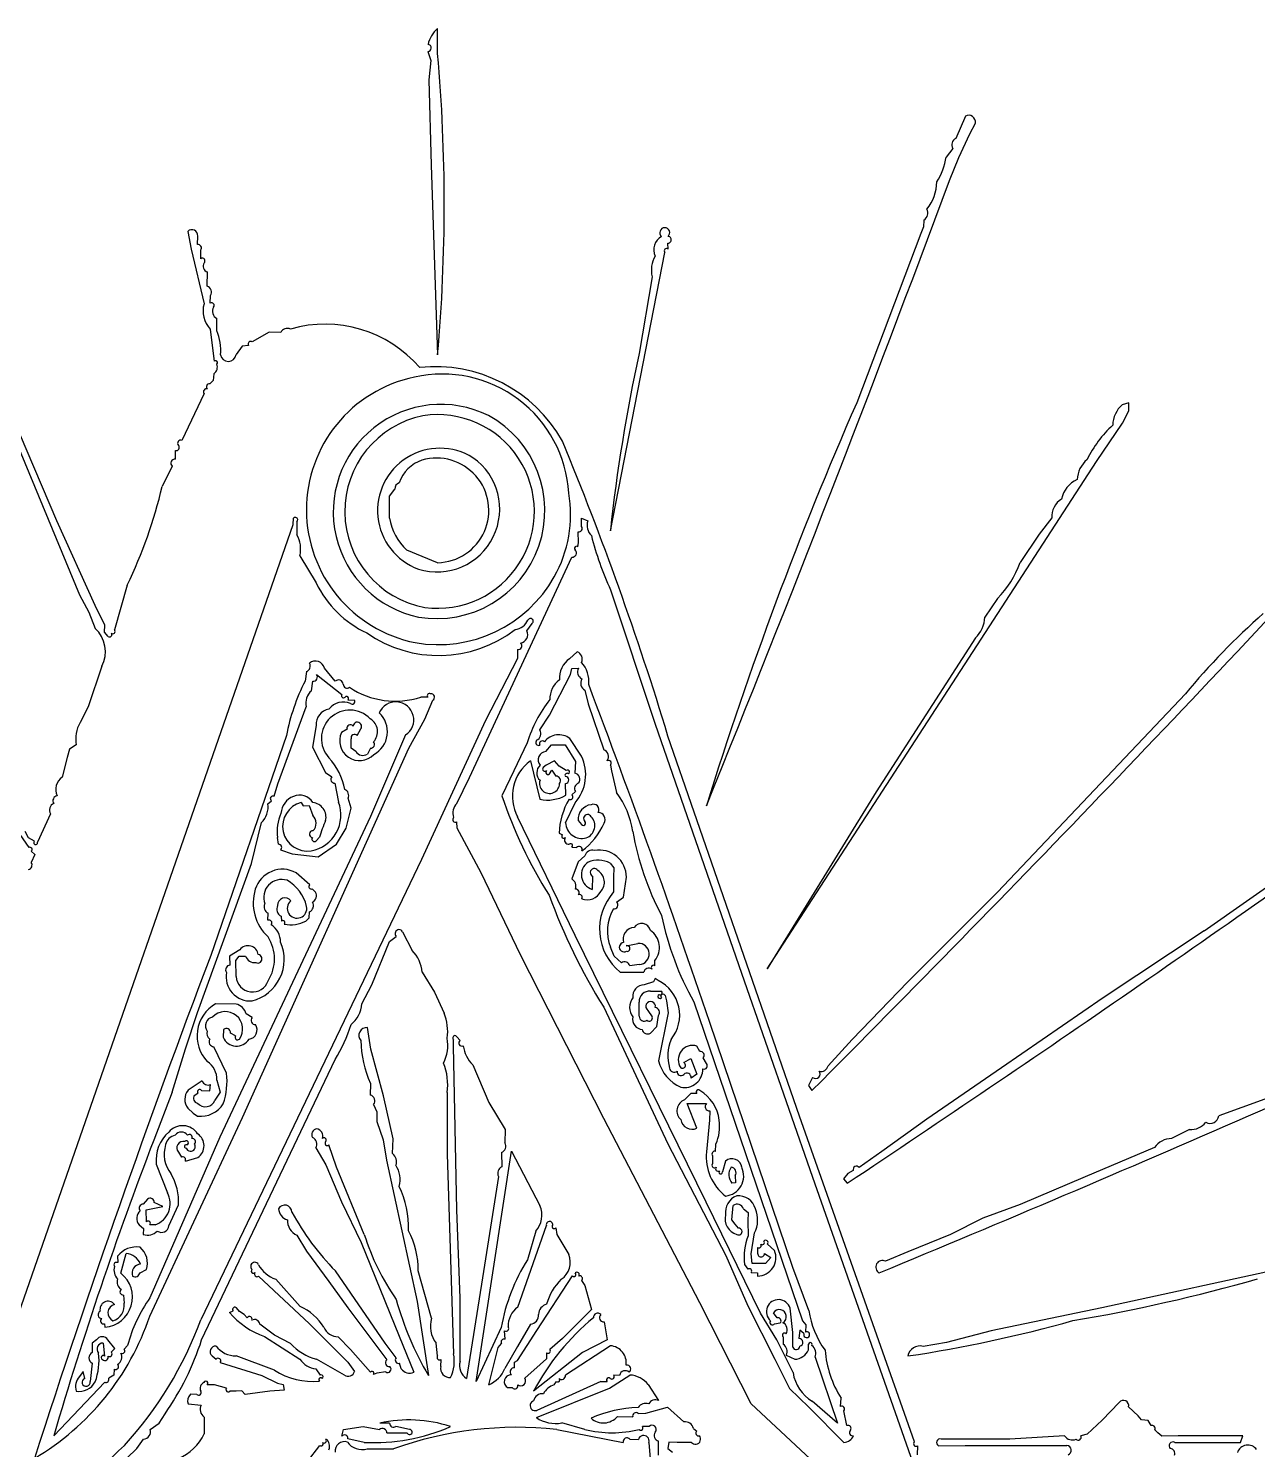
# Model space of a CAD drawing. Extents: x 0 to 7.36, y -0.01 to 6.7.
# Drawn here: x 2.505 to 5.706, y 2.994 to 6.696 of the extents above; entities that cross this region are included whole.
import ezdxf

# ---------------------------------------------------------------- set-up
doc = ezdxf.new("R2010")
doc.units = 0

msp = doc.modelspace()

# ---------------------------------------------------------------- linework, layer by layer
at = {"color": 7, "linetype": 'CONTINUOUS'}
for p, q in [((3.570849, 6.630653), (3.570591, 6.696045)), ((3.545255, 6.635915), (3.553455, 6.612153)), ((3.553455, 6.612153), (3.547798, 6.562129)), ((3.547798, 6.562129), (3.554183, 6.339492)), ((4.945674, 6.467598), (4.920722, 6.409013)), ((4.956777, 6.421125), (4.971358, 6.449641)), ((4.928605, 6.359519), (4.956777, 6.421125)), ((4.912522, 6.383515), (4.895276, 6.361065)), ((3.554183, 6.339492), (3.570849, 5.845833)), ((4.903756, 6.299812), (4.928605, 6.359519)), ((2.578658, 5.413567), (2.231105, 6.228794)), ((4.837496, 6.196549), (4.836033, 6.178767)), ((2.920323, 6.167213), (2.929194, 6.121346)), ((2.945326, 6.132818), (2.945888, 6.155087)), ((4.829195, 6.162169), (4.662317, 5.720675)), ((4.836033, 6.178767), (4.829195, 6.162169)), ((2.929194, 6.121346), (2.962513, 5.978854)), ((2.953972, 6.096092), (2.95418, 6.11897)), ((4.020852, 5.3875), (4.162519, 6.112324)), ((4.171124, 6.121198), (4.170433, 6.136802)), ((2.970332, 6.024534), (2.971315, 6.061646)), ((4.129185, 6.048943), (4.095852, 5.849219)), ((2.978653, 5.98027), (2.97918, 6.000086)), ((2.995384, 5.908296), (2.99612, 5.94034)), ((2.978679, 5.91279), (2.987514, 5.842521)), ((3.131851, 5.90477), (3.087836, 5.879161)), ((3.162082, 5.90386), (3.131851, 5.90477)), ((3.062187, 5.868496), (3.04616, 5.84641)), ((3.078448, 5.870403), (3.062187, 5.868496)), ((2.987514, 5.842521), (2.988924, 5.828766)), ((2.396412, 5.80282), (2.637794, 5.220632)), ((2.986664, 5.778799), (2.977616, 5.770436)), ((2.987749, 5.79601), (2.986664, 5.778799)), ((2.962573, 5.74471), (2.904797, 5.6229)), ((5.371161, 5.720408), (5.353851, 5.715808)), ((5.371362, 5.699626), (5.371161, 5.720408)), ((5.286981, 5.567399), (5.354482, 5.667871)), ((5.354482, 5.667871), (5.371362, 5.699626)), ((2.888119, 5.573453), (2.8884, 5.596206)), ((2.879699, 5.555228), (2.85357, 5.502349)), ((4.429187, 4.245833), (5.286981, 5.567399)), ((3.445274, 5.477763), (3.45953, 5.495607)), ((3.445838, 5.420376), (3.445274, 5.477763)), ((2.678824, 5.192424), (2.578658, 5.413567)), ((3.19433, 5.403768), (3.195406, 5.420066)), ((3.204181, 5.41058), (3.203957, 5.376681)), ((3.945851, 5.398257), (3.94564, 5.420569)), ((3.94564, 5.420569), (3.961929, 5.412816)), ((5.170715, 5.420716), (5.137167, 5.378392)), ((1.49584, 0.520833), (3.19433, 5.403768)), ((3.937518, 5.3571), (3.936933, 5.384537)), ((5.137167, 5.378392), (5.087802, 5.304366)), ((3.570849, 5.304167), (3.490378, 5.336908)), ((3.936317, 5.345435), (3.937518, 5.3571)), ((3.211922, 5.322394), (3.254435, 5.251344)), ((3.65427, 4.744432), (3.920235, 5.318515)), ((2.637794, 5.220632), (2.662512, 5.175303)), ((2.762473, 5.245792), (2.729179, 5.129227)), ((4.021374, 5.233867), (4.137046, 4.883214)), ((2.704179, 5.141502), (2.678824, 5.192424)), ((5.028608, 5.211043), (4.995896, 5.162538)), ((2.662512, 5.175303), (2.678666, 5.132887)), ((2.703562, 5.122924), (2.704179, 5.141502)), ((2.713007, 5.112145), (2.703562, 5.122924)), ((3.80359, 5.126339), (3.816733, 5.145823)), ((3.778683, 5.078185), (3.779193, 5.054176)), ((4.971336, 5.108161), (4.713105, 4.707141)), ((3.779193, 5.054176), (3.695236, 4.893449)), ((3.934469, 5.071826), (3.914484, 5.054012)), ((2.696173, 5.034284), (2.660647, 4.928788)), ((3.228981, 5.020586), (3.225591, 4.995719)), ((3.255257, 5.013104), (3.321249, 4.961203)), ((3.304263, 4.995757), (3.276208, 5.029395)), ((3.862194, 4.907357), (3.916792, 5.012478)), ((3.916792, 5.012478), (3.920393, 5.028345)), ((3.920393, 5.028345), (3.93759, 5.029089)), ((3.242086, 4.970753), (3.245581, 4.995476)), ((3.954226, 4.971758), (3.962518, 4.936525)), ((5.518271, 4.962209), (5.029291, 4.445952)), ((2.660647, 4.928788), (2.639451, 4.887872)), ((3.154244, 4.728003), (3.228053, 4.928772)), ((3.337148, 4.946677), (3.354356, 4.945628)), ((3.545679, 4.95402), (3.527453, 4.954167)), ((3.537826, 4.896271), (3.558223, 4.945859)), ((3.962518, 4.936525), (4.003733, 4.816717)), ((3.495642, 4.820576), (3.537826, 4.896271)), ((3.695236, 4.893449), (3.529001, 4.531343)), ((3.836905, 4.868389), (3.862194, 4.907357)), ((3.176928, 4.853829), (2.979745, 4.280491)), ((3.254181, 4.879972), (3.245276, 4.823964)), ((3.334951, 4.870539), (3.320442, 4.861835)), ((3.361309, 4.85362), (3.370849, 4.871171)), ((3.487446, 4.855399), (3.396124, 4.642977)), ((4.137046, 4.883214), (4.36252, 4.234441)), ((4.513051, 3.862201), (4.170745, 4.852583)), ((2.61192, 4.817963), (2.605586, 4.796234)), ((2.629429, 4.829495), (2.61192, 4.817963)), ((3.062877, 3.859031), (3.495642, 4.820576)), ((3.245276, 4.823964), (3.278626, 4.757479)), ((3.345519, 4.821312), (3.345848, 4.845482)), ((3.357495, 4.812333), (3.345519, 4.821312)), ((3.395824, 4.820807), (3.387916, 4.805517)), ((3.804388, 4.835158), (3.769497, 4.762099)), ((3.852752, 4.8121), (3.867197, 4.829556)), ((3.867197, 4.829556), (3.903134, 4.829683)), ((3.903134, 4.829683), (3.929714, 4.786388)), ((3.945851, 4.800328), (3.914922, 4.846046)), ((2.605586, 4.796234), (2.592875, 4.745604)), ((3.812527, 4.787917), (3.837265, 4.687895)), ((3.85391, 4.776467), (3.845411, 4.770169)), ((3.87484, 4.787935), (3.85391, 4.776467)), ((3.887328, 4.774027), (3.87484, 4.787935)), ((3.929714, 4.786388), (3.928576, 4.755952)), ((4.020852, 4.77645), (4.023916, 4.762288)), ((3.278626, 4.757479), (3.294953, 4.746207)), ((3.621004, 4.6772), (3.65427, 4.744432)), ((3.769497, 4.762099), (3.73808, 4.697144)), ((3.862578, 4.754233), (3.868418, 4.763421)), ((3.868418, 4.763421), (3.87886, 4.748192)), ((3.905388, 4.762567), (3.887328, 4.774027)), ((4.023916, 4.762288), (4.036962, 4.705432)), ((2.407337, 4.703971), (2.5064, 4.562159)), ((3.145213, 4.695506), (3.154244, 4.728003)), ((3.302986, 4.729565), (3.312515, 4.680373)), ((3.90479, 4.698449), (3.904104, 4.72908)), ((3.929683, 4.708003), (3.920437, 4.699666)), ((4.713105, 4.707141), (4.429187, 4.245833)), ((3.128607, 4.676056), (3.137945, 4.683542)), ((3.215563, 4.67947), (3.220969, 4.670724)), ((3.220969, 4.670724), (3.236467, 4.671349)), ((3.236467, 4.671349), (3.245977, 4.645724)), ((3.345848, 4.664711), (3.337515, 4.690517)), ((3.904184, 4.626571), (3.929198, 4.678655)), ((2.562957, 4.650097), (2.529036, 4.575719)), ((3.396124, 4.642977), (3.003855, 3.807371)), ((3.332439, 4.612677), (3.345848, 4.664711)), ((3.621404, 4.612194), (3.620493, 4.629403)), ((3.928702, 4.333138), (3.778788, 4.642134)), ((3.937002, 4.632858), (3.94545, 4.622161)), ((2.505358, 4.587103), (2.496621, 4.60381)), ((3.08573, 4.520449), (3.111897, 4.626905)), ((3.307496, 4.571), (3.332439, 4.612677)), ((3.684149, 4.49599), (3.621404, 4.612194)), ((3.886958, 4.599102), (3.896131, 4.595363)), ((5.566879, 4.345352), (5.960684, 4.620453)), ((2.520954, 4.579037), (2.505358, 4.587103)), ((3.156278, 4.570477), (3.153931, 4.587936)), ((3.161919, 4.555769), (3.192202, 4.545833)), ((3.254347, 4.579383), (3.263072, 4.588776)), ((3.2599, 4.5375), (3.307496, 4.571)), ((3.920502, 4.563235), (3.932795, 4.5625)), ((2.52146, 4.543848), (2.512334, 4.522975)), ((2.512385, 4.552424), (2.52146, 4.543848)), ((2.945847, 4.132729), (3.08573, 4.520449)), ((3.529001, 4.531343), (2.953946, 3.33173)), ((3.192202, 4.545833), (3.2599, 4.5375)), ((3.937104, 4.524669), (3.920263, 4.480686)), ((3.954481, 4.540051), (3.937104, 4.524669)), ((4.01987, 4.521217), (4.029752, 4.509315)), ((3.237696, 4.464676), (3.201984, 4.496451)), ((3.786944, 4.282283), (3.684149, 4.49599)), ((3.974636, 4.487424), (3.973762, 4.453187)), ((4.029752, 4.509315), (4.029185, 4.484918)), ((4.029185, 4.484918), (4.029185, 4.446355)), ((4.054711, 4.432768), (4.062518, 4.484851)), ((3.252476, 4.446223), (3.244126, 4.454556)), ((5.029291, 4.445952), (4.795683, 4.212362)), ((4.036996, 4.419757), (4.054711, 4.432768)), ((3.128577, 4.372553), (3.129609, 4.391444)), ((3.16297, 4.383312), (3.163867, 4.370432)), ((3.227657, 4.370435), (3.236585, 4.378788)), ((3.236585, 4.378788), (3.237033, 4.394931)), ((3.479766, 4.342858), (3.5048, 4.293606)), ((4.270588, 3.637853), (3.928702, 4.333138)), ((5.566879, 4.345352), (5.304011, 4.170592)), ((3.055727, 4.29573), (3.02921, 4.279195)), ((3.399483, 4.204272), (3.445282, 4.317647)), ((3.445282, 4.317647), (3.463088, 4.330549)), ((4.031041, 4.278788), (4.02074, 4.302549)), ((4.061704, 4.306007), (4.092324, 4.3125)), ((3.02921, 4.279195), (3.029754, 4.255557)), ((3.045281, 4.267633), (3.054123, 4.279104)), ((3.045847, 4.225738), (3.045281, 4.267633)), ((3.054123, 4.279104), (3.070771, 4.279238)), ((4.003568, 3.856383), (3.786944, 4.282283)), ((4.049739, 4.262007), (4.031041, 4.278788)), ((4.136763, 4.253814), (4.136921, 4.268053)), ((3.53023, 4.23711), (3.563124, 4.184925)), ((4.045852, 4.2375), (4.108125, 4.237072)), ((4.096091, 4.257076), (4.07101, 4.254029)), ((4.36252, 4.234441), (4.547225, 3.703766)), ((3.373319, 4.154475), (3.399483, 4.204272)), ((3.563124, 4.184925), (3.587599, 4.13053)), ((4.132804, 4.212116), (4.108565, 4.204167)), ((4.125441, 4.1875), (4.153587, 4.187881)), ((4.137406, 4.220699), (4.132804, 4.212116)), ((4.145613, 4.21541), (4.137406, 4.220699)), ((4.795683, 4.212362), (4.650893, 4.06233)), ((3.045751, 4.154167), (2.992575, 4.154502)), ((4.095852, 4.122574), (4.095852, 4.159018)), ((4.163125, 4.176552), (4.166929, 4.162549)), ((4.166929, 4.162549), (4.170852, 4.131091)), ((4.238125, 4.159884), (4.520853, 3.329086)), ((5.304011, 4.170592), (5.039497, 3.987869)), ((2.914552, 4.037862), (2.945847, 4.132729)), ((3.088115, 4.119161), (3.072161, 4.128766)), ((4.00332, 4.146203), (4.170236, 3.789781)), ((4.118715, 4.137851), (4.129198, 4.121318)), ((4.141553, 4.09586), (4.145852, 4.124847)), ((4.170852, 4.131091), (4.145852, 4.006509)), ((3.013487, 4.087999), (3.012514, 4.067713)), ((3.044117, 4.071222), (3.031148, 4.078797)), ((3.396519, 4.037165), (3.387775, 4.093045)), ((4.124903, 4.078724), (4.141553, 4.09586)), ((4.49559, 3.46806), (4.27967, 4.106514)), ((2.87965, 3.9249), (2.914552, 4.037862)), ((3.021189, 3.974151), (2.988122, 4.04326)), ((3.42944, 3.915232), (3.396519, 4.037165)), ((3.612516, 4.044847), (3.612516, 4.061301)), ((3.62085, 3.618041), (3.612516, 4.044847)), ((3.621238, 4.069098), (3.629748, 4.059291)), ((4.25379, 4.030307), (4.24622, 4.04499)), ((4.650893, 4.06233), (4.587743, 3.993355)), ((2.956275, 3.279523), (3.303584, 4.009727)), ((4.21191, 4.002365), (4.230191, 4.012549)), ((4.230191, 4.012549), (4.246345, 3.971781)), ((4.271208, 3.999246), (4.262519, 4.014473)), ((3.662665, 3.995661), (3.703807, 3.89772)), ((4.246345, 3.971781), (4.231094, 3.961671)), ((4.54753, 3.963101), (4.537131, 3.942178)), ((5.039497, 3.987869), (4.845225, 3.854187)), ((2.87965, 3.9249), (2.831512, 3.799655)), ((2.957598, 3.954523), (2.920837, 3.929594)), ((2.956139, 3.929167), (2.977859, 3.928602)), ((2.977859, 3.928602), (2.97963, 3.945041)), ((2.995847, 3.956091), (3.004704, 3.924457)), ((3.395849, 3.947669), (3.395427, 3.916938)), ((4.537131, 3.942178), (4.545854, 3.929167)), ((5.78498, 3.928558), (5.605691, 3.863086)), ((2.937118, 3.916203), (2.946248, 3.922219)), ((3.004704, 3.924457), (2.990917, 3.904317)), ((3.404182, 3.892675), (3.412763, 3.873489)), ((3.454619, 3.803414), (3.42944, 3.915232)), ((3.59585, 3.923561), (3.59585, 3.763425)), ((3.703807, 3.89772), (3.746467, 3.827093)), ((4.221889, 3.912889), (4.214165, 3.90456)), ((4.245853, 3.830895), (4.220551, 3.895413)), ((4.220551, 3.895413), (4.271224, 3.895259)), ((4.230194, 3.921341), (4.221889, 3.912889)), ((4.246015, 3.921044), (4.230194, 3.921341)), ((2.82131, 3.341618), (3.062877, 3.859031)), ((2.920379, 3.883259), (2.934218, 3.870495)), ((2.934218, 3.870495), (2.945847, 3.8625)), ((3.412763, 3.873489), (3.412515, 3.847949)), ((4.2539, 3.376236), (4.003568, 3.856383)), ((4.279186, 3.851963), (4.270872, 3.769313)), ((4.279775, 3.876253), (4.279186, 3.851963)), ((4.812522, 3.01391), (4.513051, 3.862201)), ((4.845225, 3.854187), (4.728016, 3.770436)), ((3.412515, 3.847949), (3.429182, 3.80067)), ((3.746467, 3.827093), (3.74585, 3.792556)), ((5.528815, 3.827284), (5.482225, 3.804167)), ((3.003855, 3.807371), (2.821434, 3.389016)), ((3.253892, 3.779564), (3.27957, 3.735768)), ((3.307571, 3.729014), (3.287421, 3.787583)), ((3.429182, 3.80067), (3.437516, 3.747571)), ((3.453565, 3.764596), (3.454619, 3.803414)), ((4.170236, 3.789781), (4.321256, 3.499588)), ((4.294885, 3.770451), (4.295713, 3.789352)), ((5.437922, 3.780719), (5.25734, 3.703849)), ((2.895686, 3.768818), (2.903781, 3.755674)), ((2.913776, 3.745278), (2.946089, 3.754538)), ((3.437516, 3.747571), (3.517369, 3.379302)), ((3.59585, 3.763425), (3.612516, 3.243362)), ((3.67085, 3.170833), (3.762867, 3.771097)), ((3.736924, 3.767989), (3.738102, 3.730658)), ((3.762867, 3.771097), (3.83739, 3.629311)), ((4.287519, 3.739061), (4.287519, 3.75913)), ((4.320508, 3.74532), (4.312919, 3.717107)), ((4.728016, 3.770436), (4.668668, 3.728549)), ((2.837943, 3.737234), (2.866944, 3.662553)), ((3.27957, 3.735768), (3.32024, 3.639288)), ((3.379758, 3.553854), (3.307571, 3.729014)), ((3.729184, 3.704941), (3.687517, 3.440926)), ((4.345853, 3.707309), (4.346307, 3.688307)), ((4.547225, 3.703766), (5.520858, 0.929167)), ((4.638963, 3.7129), (4.6282, 3.698826)), ((4.653336, 3.720465), (4.638963, 3.7129)), ((5.25734, 3.703849), (5.087729, 3.632269)), ((4.346307, 3.688307), (4.33752, 3.6875)), ((4.6282, 3.698826), (4.637521, 3.6875)), ((2.815413, 3.646423), (2.804179, 3.633337)), ((2.85499, 3.627345), (2.832839, 3.636981)), ((2.871064, 3.576724), (2.895846, 3.630981)), ((3.32024, 3.639288), (3.371287, 3.533183)), ((4.411942, 3.348885), (4.270588, 3.637853)), ((4.337083, 3.591831), (4.340452, 3.629754)), ((5.087729, 3.632269), (4.990954, 3.596377)), ((2.811927, 3.617886), (2.85499, 3.627345)), ((2.812742, 3.587327), (2.811927, 3.617886)), ((3.629183, 3.388033), (3.62085, 3.618041)), ((4.345499, 3.581281), (4.337083, 3.591831)), ((4.36766, 3.621023), (4.379783, 3.610892)), ((4.379783, 3.610892), (4.379186, 3.588391)), ((4.990954, 3.596377), (4.906258, 3.553999)), ((2.793339, 3.57947), (2.804776, 3.56922)), ((2.804776, 3.56922), (2.804179, 3.554167)), ((2.835263, 3.579167), (2.820936, 3.579083)), ((3.779801, 3.364619), (3.854184, 3.577245)), ((3.826429, 3.562235), (3.804637, 3.488302)), ((3.878847, 3.571061), (3.880942, 3.55378)), ((4.354595, 3.570576), (4.345499, 3.581281)), ((4.379186, 3.588391), (4.379533, 3.550817)), ((4.38752, 3.503916), (4.395853, 3.558262)), ((3.204527, 3.551983), (3.229027, 3.510533)), ((3.371287, 3.533183), (3.470242, 3.289275)), ((3.880942, 3.55378), (3.912518, 3.502034)), ((4.403796, 3.520213), (4.404187, 3.505099)), ((4.448435, 3.512208), (4.430056, 3.528796)), ((4.906258, 3.553999), (4.795772, 3.50875)), ((2.73736, 3.497788), (2.738092, 3.480605)), ((2.745774, 3.452913), (2.759904, 3.504407)), ((3.229027, 3.510533), (3.287181, 3.43145)), ((4.321256, 3.499588), (4.378992, 3.36856)), ((4.390111, 3.478559), (4.38752, 3.503916)), ((4.422335, 3.504895), (4.438387, 3.493726)), ((4.438387, 3.493726), (4.425199, 3.478686)), ((4.795772, 3.50875), (4.737373, 3.48409)), ((5.910262, 3.495217), (5.300849, 3.3625)), ((2.79576, 3.454069), (2.812359, 3.462374)), ((3.104514, 3.445174), (3.237276, 3.321011)), ((3.43424, 3.271007), (3.304707, 3.458893)), ((3.554754, 3.336129), (3.520543, 3.459431)), ((3.828995, 3.303909), (3.921848, 3.446219)), ((4.370514, 3.475865), (4.378786, 3.463814)), ((4.387261, 3.454579), (4.404208, 3.454145)), ((4.425199, 3.478686), (4.390111, 3.478559)), ((4.404208, 3.454145), (4.404187, 3.445833)), ((4.537678, 3.356162), (4.49559, 3.46806)), ((3.212502, 3.366602), (3.149068, 3.437316)), ((3.287181, 3.43145), (3.337389, 3.362607)), ((3.687517, 3.440926), (3.64585, 3.179167)), ((3.945498, 3.4341), (3.954204, 3.421438)), ((3.954204, 3.421438), (3.971263, 3.358683)), ((2.752864, 3.396234), (2.754179, 3.375004)), ((3.517369, 3.379302), (3.546745, 3.186962)), ((3.629183, 3.282229), (3.629183, 3.388033)), ((4.387109, 3.113177), (4.2539, 3.376236)), ((3.028638, 3.350727), (3.037905, 3.355233)), ((3.055188, 3.35378), (3.047167, 3.362585)), ((3.06679, 3.345855), (3.055188, 3.35378)), ((3.074925, 3.337031), (3.06679, 3.345855)), ((3.337389, 3.362607), (3.438128, 3.227282)), ((3.971263, 3.358683), (3.89596, 3.282783)), ((4.378992, 3.36856), (4.449328, 3.22903)), ((4.454177, 3.279176), (4.411942, 3.348885)), ((4.45512, 3.337121), (4.445348, 3.349618)), ((4.495854, 3.298511), (4.488923, 3.362099)), ((5.300849, 3.3625), (5.012124, 3.302959)), ((2.702988, 3.321231), (2.704179, 3.3125)), ((3.145906, 3.291962), (3.107851, 3.320315)), ((3.237276, 3.321011), (3.303682, 3.254456)), ((3.736208, 3.312099), (3.67085, 3.170833)), ((3.746467, 3.281283), (3.745378, 3.303297)), ((3.779011, 3.225885), (3.828995, 3.303909)), ((3.812459, 3.320772), (3.779184, 3.262523)), ((4.004774, 3.326257), (4.012701, 3.279388)), ((4.44839, 3.320833), (4.463125, 3.323475)), ((4.49569, 3.260458), (4.495854, 3.298511)), ((4.514097, 3.30492), (4.51201, 3.282903)), ((4.524947, 3.295819), (4.514097, 3.30492)), ((4.520853, 3.329086), (4.529802, 3.31848)), ((4.529802, 3.31848), (4.5287, 3.299765)), ((5.012124, 3.302959), (4.896236, 3.272675)), ((2.682786, 3.279278), (2.670796, 3.270781)), ((2.670796, 3.270781), (2.671242, 3.246469)), ((2.699311, 3.271196), (2.703633, 3.237196)), ((2.729793, 3.256556), (2.711663, 3.279131)), ((2.763129, 3.264518), (2.754109, 3.255405)), ((3.119799, 3.288016), (3.212369, 3.229294)), ((3.187892, 3.269913), (3.145906, 3.291962)), ((3.344329, 3.254565), (3.312183, 3.287753)), ((3.462836, 3.232334), (3.43424, 3.271007)), ((3.470242, 3.289275), (3.508919, 3.195307)), ((3.570849, 3.237995), (3.567102, 3.270917)), ((3.629183, 3.223383), (3.629183, 3.282229)), ((3.704183, 3.1625), (3.728594, 3.259595)), ((3.728594, 3.259595), (3.737567, 3.269811)), ((3.779184, 3.262523), (3.746168, 3.204763)), ((3.89596, 3.282783), (3.862992, 3.254448)), ((4.021234, 3.26431), (3.903956, 3.187162)), ((4.012701, 3.279388), (3.947777, 3.246447)), ((4.496461, 3.194062), (4.454177, 3.279176)), ((4.470854, 3.286988), (4.470623, 3.268295)), ((4.536901, 3.253843), (4.536905, 3.268514)), ((4.896236, 3.272675), (4.835012, 3.2625)), ((2.72075, 3.247311), (2.729793, 3.256556)), ((2.98334, 3.237499), (2.99362, 3.228978)), ((3.145893, 3.200226), (3.046285, 3.23751)), ((3.327933, 3.1875), (3.255295, 3.229225)), ((3.303682, 3.254456), (3.336656, 3.221203)), ((3.336656, 3.221203), (3.354284, 3.197371)), ((3.396136, 3.19563), (3.344329, 3.254565)), ((3.579183, 3.210072), (3.579672, 3.228235)), ((3.771457, 3.206777), (3.771465, 3.221156)), ((3.771465, 3.221156), (3.779011, 3.225885)), ((3.947777, 3.246447), (3.820851, 3.145833)), ((3.854678, 3.230118), (3.837776, 3.215292)), ((3.854668, 3.246118), (3.854678, 3.230118)), ((4.449328, 3.22903), (4.487454, 3.152973)), ((4.478579, 3.239276), (4.500831, 3.22882)), ((4.553867, 3.234331), (4.612521, 3.0625)), ((2.648085, 3.196724), (2.637777, 3.18419)), ((2.652359, 3.178785), (2.648085, 3.196724)), ((2.671461, 3.218821), (2.665503, 3.171059)), ((2.727762, 3.187099), (2.714225, 3.179556)), ((2.728709, 3.203304), (2.727762, 3.187099)), ((3.004793, 3.220446), (3.112887, 3.186613)), ((3.112887, 3.186613), (3.154169, 3.166606)), ((3.254043, 3.204289), (3.264552, 3.187138)), ((3.412331, 3.192614), (3.403781, 3.188864)), ((3.435672, 3.195833), (3.412331, 3.192614)), ((3.476288, 3.204409), (3.471466, 3.21861)), ((3.837776, 3.215292), (3.797754, 3.179542)), ((4.018074, 3.153569), (4.071466, 3.187888)), ((4.044809, 3.186985), (4.029309, 3.187611)), ((2.703778, 3.169482), (2.570845, 3.029167)), ((2.989662, 3.162678), (2.970898, 3.162451)), ((3.021034, 3.153911), (2.989662, 3.162678)), ((3.17146, 3.148292), (3.133569, 3.145833)), ((3.154169, 3.166606), (3.168284, 3.163108)), ((3.168284, 3.163108), (3.17146, 3.148292)), ((3.76569, 3.154167), (3.754184, 3.154167)), ((3.828302, 3.076979), (4.018074, 3.153569)), ((3.995852, 3.170833), (3.829184, 3.095833)), ((3.874506, 3.162111), (3.880604, 3.171234)), ((3.995852, 3.170833), (4.012607, 3.170935)), ((4.119096, 3.162887), (4.146174, 3.121295)), ((4.487454, 3.152973), (4.537766, 3.103788)), ((2.920887, 3.112461), (2.95478, 3.109772)), ((2.943566, 3.1375), (2.927095, 3.13767)), ((3.046242, 3.145833), (3.030018, 3.145833)), ((3.061104, 3.146409), (3.046242, 3.145833)), ((3.069234, 3.137389), (3.061104, 3.146409)), ((3.133569, 3.145833), (3.069234, 3.137389)), ((4.592895, 2.920543), (4.387109, 3.113177)), ((4.612521, 3.0625), (4.546254, 3.119546)), ((4.620242, 3.106049), (4.621465, 3.127318)), ((5.345978, 3.116056), (5.301322, 3.070587)), ((2.845811, 3.062466), (2.860861, 3.087107)), ((2.962513, 3.078483), (2.962811, 3.034491)), ((4.038931, 3.079743), (4.079035, 3.079035)), ((4.092967, 3.0875), (4.112884, 3.08833)), ((4.112884, 3.08833), (4.169364, 3.104167)), ((4.169364, 3.104167), (4.212345, 3.065775)), ((4.537766, 3.103788), (4.629188, 3.0125)), ((4.636906, 3.056141), (4.629188, 3.094841)), ((5.395522, 3.081431), (5.370584, 3.104618)), ((5.403867, 3.071455), (5.395522, 3.081431)), ((2.822276, 3.046234), (2.845811, 3.062466)), ((3.321266, 3.028867), (3.32603, 3.046151)), ((3.32603, 3.046151), (3.376494, 3.054167)), ((3.376494, 3.054167), (3.419547, 3.045833)), ((3.445702, 3.062629), (3.420303, 3.062484)), ((3.438896, 3.036928), (3.467571, 3.0375)), ((3.497431, 3.045941), (3.461951, 3.054167)), ((3.467571, 3.0375), (3.491356, 3.0375)), ((3.88088, 3.045954), (4.053949, 3.012307)), ((3.954269, 3.045833), (3.894185, 3.063101)), ((4.121444, 3.054167), (4.104007, 3.053929)), ((4.237321, 3.048979), (4.246343, 3.041924)), ((5.301322, 3.070587), (5.262462, 3.033642)), ((5.421251, 3.069738), (5.403867, 3.071455)), ((5.428818, 3.056093), (5.421251, 3.069738)), ((5.44658, 3.037154), (5.438632, 3.04544)), ((5.457013, 3.028572), (5.44658, 3.037154)), ((2.787733, 2.996156), (2.804943, 3.021187)), ((3.231966, 2.96276), (3.263722, 3.004565)), ((3.379182, 3.0125), (3.337118, 3.022019)), ((4.071014, 3.020833), (4.093764, 3.020216)), ((4.120852, 3.012145), (4.128893, 2.917863)), ((4.145852, 2.979415), (4.146164, 3.015612)), ((4.173063, 3.013117), (4.170497, 2.996368)), ((4.194684, 3.0125), (4.173063, 3.013117)), ((4.231832, 3.0125), (4.194684, 3.0125)), ((4.820486, 2.979735), (4.82138, 3.003075)), ((4.87535, 3.003752), (4.945225, 3.004167)), ((4.914728, 3.020833), (4.88204, 3.020833)), ((5.060793, 3.020833), (4.914728, 3.020833)), ((4.945225, 3.004167), (5.127635, 3.004167)), ((5.203912, 3.029171), (5.060793, 3.020833)), ((5.127635, 3.004167), (5.209596, 3.004167)), ((5.262462, 3.033642), (5.245847, 3.029157)), ((5.499516, 3.029167), (5.457013, 3.028572)), ((5.491045, 3.0125), (5.584627, 3.0125)), ((5.668415, 3.029779), (5.499516, 3.029167)), ((5.584627, 3.0125), (5.634197, 3.0125)), ((5.634197, 3.0125), (5.662321, 3.012329)), ((5.662321, 3.012329), (5.668415, 3.029779)), ((2.708923, 2.920719), (2.787733, 2.996156)), ((3.387415, 2.995833), (3.455962, 2.995702)), ((4.170497, 2.996368), (4.182508, 2.986946))]:
    msp.add_line(p, q, dxfattribs=at)
for centre, radius, start, end in [((3.62603, 6.634974), 0.082482, 132.23249, 166.522573), ((3.545066, 6.645071), 0.009158, 271.181202, 445.281309), ((-0.87781, 6.238243), 4.465933, 354.959067, 365.040933), ((4.954166, 6.452397), 0.017412, 350.892038, 479.188939), ((4.926901, 6.392958), 0.017203, 111.052783, 213.295318), ((4.735527, 6.383359), 0.161297, 327.223066, 352.055461), ((-49.297729, 26.421134), 57.815815, 337.90151, 339.633466), ((4.752301, 6.299319), 0.118888, 321.510278, 358.418311), ((4.825229, 6.215362), 0.022459, 303.1045, 386.338244), ((2.931065, 6.156849), 0.014927, 353.22341, 496.024169), ((4.173191, 6.119592), 0.039422, 119.424025, 205.556001), ((4.162233, 6.16382), 0.012983, 311.775453, 589.633229), ((4.17078, 6.145467), 0.008672, 267.707804, 449.328921), ((2.946881, 6.124058), 0.008897, 325.118278, 460.065532), ((4.167116, 6.116475), 0.006194, 49.682007, 222.082935), ((2.958021, 6.09041), 0.006976, 310.092881, 485.471808), ((2.975242, 6.076489), 0.015353, 146.001915, 255.178444), ((4.201358, 6.065072), 0.073953, 149.518272, 192.597603), ((2.965205, 6.008853), 0.016497, 327.897388, 431.894775), ((3.027781, 5.959815), 0.067988, 163.737415, 223.762124), ((2.982292, 5.974412), 0.006896, 319.212926, 481.85173), ((3.004525, 5.958822), 0.020304, 146.912365, 245.547593), ((3.277718, 5.6006), 0.324979, 40.695832, 106.069895), ((2.889755, 5.859886), 0.116194, 352.869572, 384.62208), ((3.179571, 5.895133), 0.019546, 65.230115, 153.480479), ((3.083667, 5.874219), 0.006465, 49.847063, 216.180877), ((2.975367, 5.814092), 0.021915, 304.401257, 380.530642), ((2.992586, 5.825451), 0.00494, 311.971689, 497.851109), ((3.025521, 5.849566), 0.020878, 191.335778, 351.306067), ((3.565372, 5.436145), 0.37861, 29.186947, 96.256485), ((8.222024, 4.942023), 4.224725, 167.600035, 173.947188), ((3.582038, 5.441843), 0.352925, 101.648177, 258.639107), ((3.583564, 5.466337), 0.329307, 3.293617, 102.768715), ((2.968806, 5.74941), 0.007807, 70.171663, 217.013698), ((2.97644, 5.762737), 0.007789, 81.312112, 230.200847), ((3.579133, 5.436473), 0.280104, 63.649611, 257.990254), ((13.887046, 1.683059), 10.069656, 156.361251, 162.739853), ((5.40275, 5.660835), 0.073574, 131.653514, 178.700418), ((3.583662, 5.437779), 0.254497, 101.545285, 259.553225), ((3.56841, 5.440203), 0.281746, 260.281635, 421.35823), ((3.570608, 5.437653), 0.252333, 262.464239, 458.634272), ((5.532949, 5.441173), 0.300838, 132.632337, 154.076117), ((2.889965, 5.604162), 0.008108, 258.872506, 403.081689), ((2.901854, 5.61528), 0.008169, 68.884192, 223.081689), ((3.576912, 5.439902), 0.162386, 58.020174, 249.803428), ((-3.845325, 2.417966), 8.377633, 16.894431, 22.476541), ((2.886341, 5.563217), 0.01039, 80.147941, 230.257069), ((3.559359, 5.48259), 0.093429, 108.260715, 161.330736), ((3.569057, 5.443748), 0.163516, 252.853332, 414.970271), ((3.567918, 5.440403), 0.136268, 271.232818, 466.119401), ((5.306449, 5.518737), 0.069663, 129.238426, 178.55918), ((-35.496375, 43.824697), 56.524627, 315.105147, 317.35077), ((5.262879, 5.457621), 0.068059, 112.524308, 169.725074), ((1.599203, 5.803293), 1.289963, 334.393797, 346.508778), ((3.476501, 5.496472), 0.016993, 109.437061, 182.918751), ((3.587257, 5.429154), 0.329876, 330.644945, 369.791962), ((5.223089, 5.424804), 0.052533, 121.153897, 184.463713), ((3.200111, 5.415616), 0.006476, 308.941312, 496.598031), ((3.589945, 5.443658), 0.145976, 189.177414, 226.99395), ((3.997756, 5.401457), 0.037584, 162.408712, 225.216429), ((3.143597, 5.340097), 0.070582, 345.474642, 391.21936), ((3.938469, 5.393297), 0.008894, 260.054408, 393.896315), ((4.754605, 5.573883), 0.808232, 194.261178, 204.878224), ((3.921218, 5.329699), 0.011227, 264.97756, 404.806624), ((3.932567, 5.341691), 0.0053, 44.95516, 230.332294), ((4.857417, 5.385063), 0.244109, 314.530479, 340.696258), ((3.572448, 5.437483), 0.346866, 260.050383, 330.644945), ((3.50435, 5.372671), 0.277808, 205.895312, 244.833287), ((3.767347, 5.171498), 0.042077, 277.516516, 336.466432), ((3.812588, 5.151795), 0.007269, 304.766278, 516.466432), ((4.921303, 5.163494), 0.074599, 312.120032, 359.26569), ((6.945252, 3.781568), 1.852076, 131.369571, 140.396674), ((2.623385, 5.072217), 0.082078, 332.47384, 407.661233), ((2.716722, 5.116395), 0.005644, 228.847592, 406.418656), ((2.724711, 5.125037), 0.006126, 228.012781, 403.159429), ((3.573663, 5.390912), 0.328427, 235.196943, 307.336205), ((3.782344, 5.117108), 0.023164, 281.440948, 383.484157), ((3.781347, 5.08704), 0.009247, 253.253943, 412.791768), ((3.224891, 5.03435), 0.014359, 286.54974, 392.436526), ((3.252779, 5.023862), 0.024074, 13.288335, 130.922998), ((3.950388, 5.002947), 0.062424, 125.110543, 183.732003), ((3.927248, 5.052771), 0.020378, 335.147405, 429.24429), ((3.891876, 4.995129), 0.072868, 353.68657, 402.338588), ((3.246725, 5.006317), 0.010902, 263.972721, 398.504353), ((3.31241, 4.985843), 0.012832, 7.522837, 129.412189), ((3.924929, 4.949215), 0.061836, 126.560257, 181.595768), ((3.955905, 5.019688), 0.020586, 152.829344, 242.656817), ((3.965293, 4.990503), 0.021769, 149.956057, 239.443676), ((3.709712, 4.750395), 0.542731, 153.126778, 169.013329), ((3.272281, 4.937323), 0.045047, 132.089841, 190.94316), ((3.325575, 4.957773), 0.005521, 141.58952, 319.461793), ((3.334839, 4.98705), 0.009718, 177.209073, 309.315435), ((3.460505, 5.160034), 0.21648, 236.491993, 288.014547), ((3.549371, 4.958071), 0.005482, 56.255796, 227.650084), ((3.553789, 4.953714), 0.00902, 299.442931, 458.754548), ((-20.639592, -4.320982), 26.305746, 18.685128, 20.722535), ((3.325542, 4.893486), 0.047749, 67.189346, 142.067955), ((3.333635, 4.950604), 0.005269, 311.822533, 497.175394), ((3.348808, 4.942066), 0.006593, 223.83808, 392.701722), ((3.461956, 4.894681), 0.046828, 302.979284, 517.155371), ((4.125012, 4.739053), 0.334717, 141.483913, 163.314336), ((2.717076, 4.844497), 0.088922, 150.804811, 189.713173), ((3.295268, 4.882351), 0.041155, 100.340508, 183.314414), ((3.34224, 4.846003), 0.074105, 44.095629, 222.659916), ((3.361763, 4.877536), 0.011093, 324.985158, 534.360806), ((3.374701, 4.863889), 0.039564, 318.076109, 418.351673), ((3.372566, 4.863757), 0.067446, 298.468386, 406.723732), ((3.367417, 4.840259), 0.051694, 155.329706, 316.181086), ((3.343867, 4.872575), 0.009145, 41.425369, 192.865342), ((3.354298, 4.848185), 0.008871, 37.785029, 197.741842), ((3.820218, 4.85883), 0.01923, 296.292132, 389.80543), ((3.886303, 4.809163), 0.046684, 52.189956, 143.109193), ((3.396017, 4.831111), 0.010305, 268.924312, 397.99383), ((3.83391, 4.835871), 0.007712, 132.136761, 294.030593), ((3.843383, 4.832473), 0.007307, 40.174075, 209.933916), ((3.997435, 4.799437), 0.018391, 322.712241, 429.974442), ((3.166608, 4.684161), 0.164725, 10.174662, 42.659916), ((3.376177, 4.824418), 0.02225, 212.898519, 301.844152), ((3.880115, 4.69548), 0.114511, 126.173309, 207.765855), ((3.856224, 4.756856), 0.027125, 132.962485, 226.398792), ((3.854437, 4.790503), 0.021662, 94.46187, 219.562503), ((3.842753, 4.752462), 0.113667, 319.509106, 384.904144), ((4.015585, 4.781724), 0.007453, 314.956828, 478.161643), ((2.616324, 4.713116), 0.040067, 125.821272, 203.903988), ((3.303075, 4.739868), 0.010303, 142.026021, 269.501301), ((3.850278, 4.766757), 0.005944, 144.959732, 312.479194), ((3.858415, 4.758283), 0.005808, 135.233187, 315.793418), ((3.878794, 4.736121), 0.012072, 322.642345, 449.687333), ((3.907923, 4.750158), 0.005448, 42.672306, 217.620497), ((3.903851, 4.737956), 0.008879, 271.632906, 451.576297), ((3.908777, 4.758298), 0.005451, 305.321068, 488.448457), ((3.924356, 4.739732), 0.01676, 324.290211, 435.415088), ((3.322839, 4.697919), 0.016438, 333.23525, 428.951647), ((3.862309, 4.729111), 0.026082, 161.903801, 359.306113), ((3.942296, 4.71578), 0.014818, 106.997477, 211.656579), ((3.856708, 4.570854), 0.22495, 8.504757, 36.745171), ((-23.691363, 46.25868), 51.135419, 303.641679, 305.644807), ((2.578318, 4.66009), 0.018325, 113.406781, 213.048195), ((2.581888, 4.684068), 0.013, 99.713651, 213.422405), ((3.073838, 4.66726), 0.055472, 313.323072, 369.12385), ((3.142004, 4.689266), 0.007017, 62.788501, 234.654471), ((3.213091, 4.647913), 0.05038, 110.431284, 176.327939), ((3.231456, 4.617159), 0.064306, 104.308999, 279.266656), ((3.211719, 4.658961), 0.039631, 31.071082, 114.151476), ((3.224662, 4.646335), 0.094217, 280.487512, 381.178565), ((3.241722, 4.641143), 0.038475, 346.805611, 444.119081), ((3.645885, 4.652099), 0.035343, 134.747438, 199.24229), ((4.86182, 5.0731), 1.184963, 198.498086, 212.415961), ((3.857511, 4.779648), 0.09396, 257.556854, 300.210957), ((4.079986, 4.59048), 0.19322, 149.755209, 177.442544), ((3.916526, 4.693876), 0.006988, 240.326461, 415.960875), ((3.974949, 4.635817), 0.038063, 96.572189, 184.458381), ((3.976429, 4.660442), 0.014421, 332.468657, 473.871513), ((3.271146, 4.603688), 0.118268, 156.345454, 187.653889), ((3.226132, 4.625674), 0.02821, 315.453344, 405.293466), ((3.578219, 4.497066), 0.328219, 155.65648, 163.774734), ((3.616901, 4.635213), 0.006831, 129.929156, 301.726716), ((3.950414, 4.625403), 0.005929, 213.154517, 410.512011), ((3.961614, 4.637566), 0.010619, 27.711671, 225.600822), ((3.946083, 4.619172), 0.034147, 290.130944, 403.101716), ((3.988244, 4.635095), 0.018707, 328.446166, 447.018605), ((3.246063, 4.596829), 0.009058, 88.896334, 260.254023), ((3.899351, 4.591337), 0.005156, 128.659156, 317.97292), ((3.946785, 4.62829), 0.042635, 182.31112, 285.021614), ((3.841856, 4.696472), 0.177244, 306.32091, 336.327014), ((4.800135, 4.728607), 0.731618, 189.796477, 208.005145), ((2.508995, 4.557047), 0.005733, 306.246436, 476.922477), ((2.524001, 4.574955), 0.005094, 126.731848, 368.633019), ((3.156397, 4.562087), 0.008391, 311.152724, 450.81289), ((3.250003, 4.584293), 0.006556, 146.613417, 311.492862), ((3.912061, 4.58163), 0.010862, 144.836549, 279.261385), ((3.917273, 4.567174), 0.005094, 309.3476, 492.835055), ((3.938957, 4.556715), 0.008452, 338.839802, 496.805431), ((3.973328, 4.535759), 0.019329, 72.241869, 167.168842), ((3.992307, 4.485184), 0.070213, 359.728572, 460.739467), ((2.502589, 4.516165), 0.011889, 282.158506, 394.942928), ((3.984429, 4.491007), 0.039296, 123.482611, 254.248186), ((3.988684, 4.464035), 0.065133, 61.39312, 113.463656), ((3.166569, 4.431476), 0.073999, 61.406812, 162.790663), ((3.90745, 4.460741), 0.023706, 342.94597, 417.282482), ((3.978879, 4.496898), 0.010381, 29.936887, 245.871495), ((3.970168, 4.471781), 0.035092, 316.702251, 419.696176), ((3.211096, 4.417685), 0.120614, 162.790663, 227.272409), ((3.164826, 4.431929), 0.047032, 72.643898, 200.759929), ((3.125126, 4.383833), 0.107393, 13.443569, 59.979644), ((3.241587, 4.460045), 0.006048, 130.038599, 294.819257), ((3.235789, 4.436437), 0.019345, 299.433926, 390.388095), ((3.930124, 4.444645), 0.009144, 318.668594, 450.064463), ((3.960815, 4.464959), 0.038922, 248.274124, 333.701636), ((4.137872, 4.349936), 0.145291, 138.422993, 230.702138), ((3.135094, 4.406981), 0.016477, 149.842957, 250.555945), ((3.171941, 4.401333), 0.020131, 151.914447, 243.533681), ((3.172999, 4.412232), 0.018872, 35.24141, 184.319775), ((3.20469, 4.403588), 0.025427, 129.804482, 371.830819), ((3.230685, 4.410771), 0.017065, 291.839657, 391.113799), ((5.316653, 4.965079), 1.547708, 199.915107, 211.943929), ((3.940714, 4.432759), 0.006933, 325.202845, 482.494712), ((4.030327, 4.4123), 0.010005, 259.948371, 408.19346), ((3.131701, 4.365814), 0.007429, 320.398903, 474.872502), ((3.167484, 4.366042), 0.005688, 315.785885, 489.483212), ((3.18658, 4.45369), 0.092837, 260.689546, 296.26122), ((4.132558, 4.34403), 0.119264, 150.671135, 200.353426), ((4.923449, 4.543578), 0.785423, 191.642649, 209.243287), ((3.105645, 4.314625), 0.056284, 0.776216, 55.623381), ((3.470565, 4.337872), 0.010465, 28.450504, 224.402522), ((4.085494, 4.322573), 0.031743, 95.562284, 194.770748), ((4.101958, 4.340756), 0.0237, 12.414032, 145.537205), ((4.095398, 4.301542), 0.053345, 321.11391, 416.160478), ((3.07712, 4.279555), 0.026819, 7.678415, 142.906506), ((3.05984, 4.27052), 0.111509, 284.369877, 383.725868), ((3.040114, 4.271957), 0.105878, 327.552634, 392.65268), ((4.056174, 4.302364), 0.012194, 96.469331, 301.073392), ((4.064383, 4.299088), 0.00742, 255.040372, 471.167888), ((4.094046, 4.284777), 0.027776, 274.221544, 453.555466), ((28.595334, -5.430366), 27.39451, 159.238307, 162.141061), ((3.094048, 4.286785), 0.02447, 197.96386, 277.057466), ((3.102372, 4.272177), 0.011041, 241.211022, 443.103088), ((3.439224, 4.230118), 0.091274, 4.393829, 44.073772), ((4.057809, 4.251178), 0.013505, 12.187227, 126.695086), ((-14.187755, 49.249826), 49.545715, 292.435283, 294.852978), ((3.030453, 4.243758), 0.01182, 93.388183, 215.642987), ((3.082991, 4.225511), 0.063173, 169.642019, 274.105753), ((3.088717, 4.228839), 0.042982, 184.13754, 341.431055), ((4.120841, 4.235349), 0.012832, 52.267225, 172.28547), ((4.132852, 4.249536), 0.005796, 47.566742, 224.161024), ((4.108173, 4.174883), 0.029286, 89.232489, 187.978246), ((4.121702, 4.161774), 0.025996, 81.729461, 186.085491), ((4.100582, 4.125384), 0.10066, 321.161195, 423.425959), ((4.150528, 4.183516), 0.00533, 227.917148, 414.975876), ((3.040832, 4.070859), 0.096566, 119.982491, 223.2483), ((3.03765, 4.119314), 0.035782, 15.316801, 76.914869), ((3.295895, 4.160683), 0.077672, 309.502563, 355.415708), ((4.112335, 4.145846), 0.041515, 143.020787, 217.219388), ((4.125578, 4.148371), 0.01256, 347.332, 596.879642), ((4.150032, 4.174776), 0.005688, 122.741578, 312.750365), ((4.1578, 4.174675), 0.005646, 19.411066, 226.219073), ((2.98965, 4.097678), 0.023412, 102.09339, 216.568465), ((3.017608, 4.089344), 0.045333, 324.338207, 496.462747), ((3.095365, 4.11136), 0.010649, 132.90239, 275.5447), ((3.47326, 4.082974), 0.123835, 351.867892, 382.583261), ((4.105965, 4.114996), 0.0273, 167.865488, 265.452464), ((4.10815, 4.122076), 0.012309, 177.682362, 308.921495), ((4.122081, 4.117603), 0.008028, 219.463341, 387.566904), ((4.135456, 4.132766), 0.013069, 322.702578, 439.523023), ((2.986928, 4.07736), 0.017297, 158.393276, 236.787021), ((3.020618, 4.080136), 0.010615, 352.75286, 492.206348), ((3.0762, 4.086969), 0.024454, 277.91238, 394.332855), ((2.987122, 4.209843), 0.374425, 327.69258, 343.060837), ((3.38616, 4.072698), 0.020411, 85.461521, 221.39713), ((4.117244, 4.089991), 0.013624, 189.329261, 304.206948), ((2.988441, 4.056147), 0.01289, 148.464264, 268.581651), ((3.047327, 4.082614), 0.037868, 203.171806, 328.359634), ((3.049899, 4.067839), 0.006699, 149.673193, 312.682144), ((3.656475, 4.064657), 0.285679, 181.094303, 204.173958), ((3.490136, 4.047615), 0.107209, 333.993135, 369.579562), ((3.616093, 4.066076), 0.005967, 30.431184, 233.16736), ((3.633654, 4.052624), 0.007727, 120.365461, 299.42496), ((3.722625, 4.057204), 0.085923, 187.563274, 225.74641), ((4.285871, 4.018828), 0.115369, 157.886951, 195.773839), ((4.235385, 4.008821), 0.037757, 73.324709, 213.507114), ((2.940523, 3.958148), 0.055362, 357.870524, 417.223135), ((3.437795, 3.943449), 0.159301, 352.828214, 381.026521), ((4.248035, 4.033725), 0.105745, 194.914099, 245.501483), ((4.20801, 3.995114), 0.008233, 240.080467, 421.724709), ((4.25543, 4.020888), 0.009561, 317.860791, 459.873278), ((4.264485, 3.993664), 0.008738, 252.805537, 399.704882), ((2.841425, 3.953429), 0.180954, 341.054061, 366.5756), ((4.186535, 3.988342), 0.011722, 184.290616, 312.759918), ((4.20446, 3.977952), 0.010125, 169.848115, 315.330574), ((4.213155, 3.985414), 0.048747, 259.396854, 359.884501), ((4.219966, 3.96326), 0.01124, 351.876844, 497.638758), ((4.555213, 3.972249), 0.011946, 229.974368, 399.086014), ((4.570172, 3.996751), 0.017896, 251.474262, 349.061912), ((2.948972, 3.906146), 0.036625, 140.192198, 218.676106), ((2.951249, 3.925613), 0.006045, 36.014139, 214.15689), ((2.972366, 3.9585), 0.015294, 195.074485, 298.355739), ((4.249742, 3.925174), 0.005563, 46.144903, 227.935154), ((4.202679, 3.840684), 0.102102, 6.189396, 60.087192), ((2.948263, 3.90903), 0.013254, 147.235951, 257.926423), ((2.965816, 3.913345), 0.026675, 220.362498, 340.21791), ((2.954149, 3.930562), 0.068567, 263.045377, 328.442897), ((3.392587, 3.902202), 0.015007, 320.591571, 439.093439), ((4.224298, 3.875898), 0.0304, 109.471655, 228.45323), ((4.278716, 3.887203), 0.011001, 132.920048, 275.523885), ((4.233469, 3.857909), 0.029717, 189.222623, 294.627618), ((4.188139, 3.835719), 0.117141, 336.682667, 367.837475), ((5.582779, 3.866649), 0.023187, 241.398828, 351.160545), ((2.936126, 3.74688), 0.098655, 131.56817, 185.610818), ((2.906538, 3.790838), 0.046667, 32.846107, 140.232216), ((2.903208, 3.802041), 0.018943, 33.047401, 147.056143), ((2.92417, 3.807211), 0.007244, 331.59843, 494.574737), ((2.925675, 3.785231), 0.036862, 303.628327, 417.013159), ((3.257712, 3.814583), 0.01482, 96.312013, 212.653629), ((3.252822, 3.810614), 0.018981, 340.591775, 440.109041), ((5.53165, 3.878729), 0.051522, 266.845843, 320.981795), ((12.156353, 0.215597), 9.989901, 158.975439, 163.641808), ((2.939503, 3.76319), 0.080963, 162.028035, 218.557482), ((2.89212, 3.782575), 0.030154, 99.177053, 169.304006), ((2.907908, 3.779905), 0.016501, 74.865612, 222.210463), ((2.915821, 3.78335), 0.004351, 65.875245, 269.971366), ((2.916502, 3.792585), 0.005377, 281.781016, 502.837241), ((2.927385, 3.7828), 0.012175, 198.195142, 393.706734), ((2.932247, 3.795787), 0.008159, 310.207456, 462.055527), ((3.237003, 3.789051), 0.019372, 330.67787, 424.85262), ((3.274847, 3.799968), 0.005985, 316.41177, 493.53691), ((3.28328, 3.791692), 0.005833, 134.639776, 315.222167), ((3.732683, 3.783435), 0.016018, 285.352949, 394.708138), ((5.484475, 3.746338), 0.057873, 92.22821, 143.552421), ((2.906981, 3.748748), 0.00763, 332.946675, 474.795286), ((3.437956, 3.743786), 0.026013, 338.735162, 413.126972), ((4.398845, 3.756441), 0.128618, 174.255905, 232.671591), ((4.292246, 3.764112), 0.006867, 67.395592, 226.504111), ((4.337254, 3.725738), 0.025767, 7.17653, 130.536742), ((2.751878, 3.639599), 0.144226, 356.574449, 390.466103), ((3.404121, 3.697288), 0.068896, 344.954658, 392.545313), ((3.746391, 3.713378), 0.019165, 115.626708, 206.12005), ((4.29187, 3.734117), 0.006586, 131.341659, 308.809555), ((4.30119, 3.725226), 0.00641, 144.101413, 301.88914), ((4.308056, 3.716291), 0.00493, 134.899657, 369.520794), ((4.315804, 3.706169), 0.052247, 275.545476, 385.858683), ((4.363088, 3.709872), 0.033974, 144.997272, 221.185105), ((4.333696, 3.715038), 0.014406, 327.550103, 443.771939), ((4.661695, 3.723192), 0.008793, 37.533643, 198.070367), ((3.231433, 3.568047), 0.263871, 359.104493, 384.96176), ((2.804341, 3.622743), 0.010596, 90.877431, 221.541382), ((2.82191, 3.637612), 0.010947, 356.693496, 486.406416), ((2.815748, 3.634292), 0.058478, 289.494747, 388.898803), ((3.17255, 3.611829), 0.018702, 1.788476, 149.997664), ((3.778063, 3.604573), 0.064279, 318.802487, 382.635174), ((4.366599, 3.611631), 0.046211, 111.389967, 188.139407), ((4.350555, 3.614479), 0.018314, 20.934766, 123.482049), ((4.353787, 3.608784), 0.046053, 14.769328, 95.034912), ((2.811821, 3.596157), 0.024901, 128.234987, 222.078272), ((3.188985, 3.623608), 0.032721, 184.25439, 253.526489), ((3.221083, 3.58997), 0.041438, 176.873123, 246.451142), ((3.810611, 3.95149), 0.706109, 208.69877, 224.236428), ((4.361475, 3.594607), 0.041952, 165.532565, 254.572401), ((4.333391, 3.591914), 0.070951, 331.68615, 383.7803), ((2.815504, 3.587282), 0.034998, 251.120683, 316.205604), ((2.816797, 3.583164), 0.005812, 315.41213, 494.245279), ((2.852024, 3.57852), 0.019124, 233.937339, 354.612336), ((3.29099, 3.459215), 0.229553, 0.053962, 27.138169), ((3.862362, 3.579689), 0.008535, 2.444527, 196.638836), ((3.874718, 3.575424), 0.006007, 129.59419, 313.417654), ((4.354916, 3.561729), 0.008853, 238.680842, 452.080239), ((2.78667, 3.458442), 0.063084, 81.660081, 141.41274), ((2.761431, 3.479553), 0.053747, 341.359495, 410.2216), ((3.981073, 3.74465), 0.630859, 197.604041, 214.80893), ((4.510855, 3.496996), 0.141923, 157.71456, 188.562556), ((4.407592, 3.524913), 0.006042, 231.074799, 399.42498), ((4.416075, 3.533059), 0.005755, 228.479867, 399.746175), ((4.425232, 3.532712), 0.006213, 320.926425, 499.60667), ((2.734704, 3.474695), 0.006812, 60.176637, 215.798634), ((2.755432, 3.459995), 0.044637, 22.272055, 84.250119), ((3.09459, 3.471015), 0.010607, 24.30638, 228.15388), ((4.239056, 3.218205), 0.51154, 148.129024, 169.423224), ((3.861434, 3.482096), 0.054837, 305.137177, 381.320574), ((4.413259, 3.504853), 0.009076, 178.444735, 360.263097), ((4.404165, 3.493784), 0.047951, 270.026374, 382.595061), ((4.729181, 3.469091), 0.01709, 61.360008, 240.842489), ((2.697557, 3.390829), 0.078608, 274.832427, 412.16546), ((2.763134, 3.461331), 0.035227, 164.558999, 221.865007), ((2.799055, 3.452999), 0.024026, 95.533163, 198.082103), ((2.78275, 3.457229), 0.013388, 240.791814, 346.348813), ((3.091043, 3.458724), 0.005632, 128.798224, 312.225761), ((3.100661, 3.450886), 0.00689, 147.836313, 303.99955), ((3.17592, 3.514335), 0.081566, 208.527164, 250.779246), ((3.925681, 3.449971), 0.005364, 224.398565, 410.17392), ((3.933362, 3.449478), 0.006269, 320.546356, 492.631751), ((3.941082, 3.439305), 0.006826, 310.308507, 474.950017), ((4.382441, 3.458661), 0.006317, 319.737795, 485.351943), ((2.759354, 3.430859), 0.023509, 162.773151, 236.563587), ((2.751951, 3.404736), 0.008551, 130.468999, 276.129683), ((3.990299, 3.336137), 0.14033, 133.89995, 164.936049), ((4.470486, 7.79654), 4.530261, 279.590486, 285.831386), ((2.712441, 3.359057), 0.021014, 37.028049, 193.647176), ((2.734917, 3.34969), 0.022748, 104.510124, 244.450183), ((2.713691, 3.368546), 0.041, 286.165381, 369.062733), ((3.140208, 3.163825), 0.390292, 144.761469, 165.048889), ((4.226393, 3.591197), 0.790777, 195.150057, 210.742951), ((3.863041, 3.344271), 0.029513, 106.231469, 177.050128), ((4.458712, 3.352636), 0.031659, 17.392504, 227.981775), ((2.174281, 3.558805), 0.682508, 300.51607, 341.444804), ((2.696369, 3.345124), 0.009973, 115.856312, 270.527279), ((2.700647, 3.328624), 0.007755, 122.674501, 287.572158), ((3.195468, 3.495629), 0.220973, 220.976077, 249.974578), ((3.042786, 3.358594), 0.005927, 42.330225, 214.55461), ((3.080734, 3.333261), 0.006925, 337.0825, 507.025485), ((3.094147, 3.318691), 0.013801, 6.760428, 120.640324), ((3.157587, 3.241652), 0.136484, 31.204473, 66.274636), ((3.625525, 3.315755), 0.073646, 163.93936, 217.505372), ((3.814365, 3.315318), 0.06021, 125.033252, 181.778805), ((3.811731, 3.342799), 0.022039, 271.892301, 367.79939), ((4.382504, 2.847622), 0.635913, 129.656954, 152.033804), ((3.988072, 3.337476), 0.011404, 46.242337, 181.399386), ((4.003788, 3.337535), 0.011321, 133.751323, 274.993011), ((4.460938, 3.340161), 0.018233, 299.20373, 508.75683), ((4.456915, 3.329003), 0.008314, 318.327489, 462.462036), ((4.768111, 3.389286), 0.232801, 188.18016, 216.009458), ((2.022512, 3.673732), 0.992237, 317.590811, 339.837876), ((3.311975, 3.328856), 0.041103, 203.654589, 270.29022), ((3.749263, 3.308823), 0.006754, 234.892528, 403.230795), ((4.443079, 3.325136), 0.006836, 144.405575, 320.989094), ((4.474416, 3.291409), 0.005677, 45.702055, 231.131476), ((4.461356, 3.306071), 0.020055, 328.097655, 424.991589), ((4.532021, 3.29285), 0.007672, 157.232722, 475.65157), ((4.279591, 6.691688), 3.492556, 278.500523, 285.709759), ((2.697184, 3.271126), 0.016545, 28.934927, 150.483017), ((2.699351, 3.255482), 0.015714, 90.145141, 221.116809), ((2.27426, 3.497853), 0.716109, 324.999737, 342.248801), ((2.993301, 3.248525), 0.014859, 88.569532, 227.905781), ((3.045954, 3.303274), 0.065764, 217.346035, 270.289016), ((3.287085, 3.358062), 0.132701, 221.626363, 256.139473), ((3.743973, 3.27403), 0.007671, 71.021316, 213.371215), ((4.017048, 3.219247), 0.045258, 352.999513, 444.692198), ((4.458585, 3.249394), 0.022408, 333.158273, 417.508732), ((4.504679, 3.263669), 0.009545, 199.654808, 355.331779), ((4.511885, 3.272765), 0.010139, 283.155647, 449.296576), ((4.541606, 3.267454), 0.004819, 323.915378, 527.296212), ((4.530564, 3.244191), 0.025303, 337.06352, 413.823494), ((4.826609, 3.232497), 0.031158, 74.353579, 170.759307), ((2.677734, 3.232696), 0.015227, 115.237054, 245.673958), ((2.536694, 3.224589), 0.152213, 339.047636, 367.762573), ((2.699903, 3.233539), 0.005224, 44.431756, 252.567106), ((2.704559, 3.234201), 0.008401, 222.219805, 381.730539), ((2.716487, 3.24237), 0.006526, 230.819383, 409.211394), ((2.726414, 3.234493), 0.021724, 299.760398, 389.079472), ((2.749322, 3.250591), 0.006788, 234.698092, 405.15967), ((2.998956, 3.224384), 0.007042, 325.994465, 499.274179), ((3.258138, 3.258342), 0.054208, 212.402204, 265.667986), ((3.4448, 3.219711), 0.010092, 131.391067, 279.397326), ((3.468881, 3.22656), 0.00836, 136.314142, 288.011584), ((3.575911, 3.233703), 0.006636, 139.704165, 304.518672), ((3.515175, 3.224391), 0.099173, 334.286796, 371.028602), ((3.669474, 3.213321), 0.041528, 165.978, 235.328907), ((3.858674, 3.250438), 0.005892, 227.160079, 402.881923), ((4.498134, 3.271214), 0.04248, 273.63952, 335.862675), ((4.868017, 3.278937), 0.289441, 185.256891, 211.589794), ((2.671442, 3.156502), 0.043589, 140.564115, 194.166938), ((2.732323, 3.209902), 0.007524, 241.286305, 409.627386), ((3.247316, 3.361998), 0.190937, 237.91427, 274.677018), ((3.267726, 3.183182), 0.005071, 302.996131, 488.743288), ((3.33767, 3.201615), 0.017148, 235.402048, 345.6701), ((3.40014, 3.192452), 0.005112, 315.420403, 501.56473), ((3.440652, 3.20311), 0.008818, 235.610092, 408.902474), ((3.497837, 3.218621), 0.025814, 213.407295, 295.422563), ((3.602406, 3.205032), 0.023764, 167.755659, 275.122203), ((3.672005, 3.236452), 0.080649, 293.515095, 336.863489), ((3.762262, 3.170508), 0.018229, 87.47371, 243.693763), ((3.770305, 3.196334), 0.010506, 83.70449, 226.448376), ((3.893558, 3.186675), 0.010409, 232.009079, 362.681639), ((4.02473, 3.183535), 0.006131, 225.670715, 401.673659), ((4.059423, 3.184412), 0.014838, 47.034279, 170.011833), ((4.06332, 3.203503), 0.010317, 307.052458, 457.53), ((4.06758, 3.122614), 0.06539, 38.016734, 86.593203), ((4.603849, 3.211927), 0.108864, 189.44525, 238.05842), ((2.637482, 3.191741), 0.046652, 259.747308, 332.443973), ((2.655308, 3.168758), 0.010452, 106.387506, 372.717808), ((2.707155, 3.176434), 0.007729, 244.094322, 383.823172), ((2.96707, 3.153669), 0.015128, 108.541564, 211.565342), ((2.967434, 3.16656), 0.005375, 310.130258, 524.332061), ((3.025445, 3.149782), 0.006042, 136.882326, 319.193433), ((3.266461, 3.175549), 0.005257, 40.00488, 227.131347), ((3.771557, 3.160014), 0.008283, 224.903623, 378.770049), ((3.78759, 3.172185), 0.012547, 229.251888, 395.897354), ((3.888294, 3.116386), 0.047758, 106.780541, 151.688827), ((3.88414, 3.174615), 0.004893, 223.721649, 412.009079), ((4.016478, 3.175088), 0.005677, 45.670715, 227.009858), ((2.944353, 3.120051), 0.024663, 134.407983, 197.922001), ((2.948657, 3.141903), 0.006731, 220.857069, 394.860016), ((3.824922, 3.108261), 0.013138, 108.840971, 288.930418), ((3.843358, 3.116071), 0.023146, 82.825498, 168.476581), ((4.112564, 3.090228), 0.023796, 69.55505, 145.85742), ((4.137686, 3.104907), 0.018456, 62.621103, 155.621685), ((5.357242, 3.108102), 0.01379, 345.364216, 504.771359), ((2.97775, 3.098849), 0.025435, 154.567058, 233.197834), ((3.877782, 3.148547), 0.087006, 235.341473, 280.867042), ((4.104931, 2.771823), 0.331979, 92.082216, 113.914515), ((4.002447, 3.111442), 0.048331, 228.395115, 319.01515), ((4.087101, 3.081456), 0.008422, 45.857516, 196.707483), ((4.623485, 3.099463), 0.007341, 320.974207, 476.213275), ((2.804168, 3.040244), 0.019073, 272.329988, 378.301981), ((3.404583, 3.510323), 0.498471, 267.079025, 293.646817), ((3.426918, 3.036375), 0.011991, 2.639486, 127.930418), ((3.496514, 2.724483), 0.346487, 71.837464, 102.706391), ((3.455714, 3.062022), 0.01003, 176.528666, 308.4499), ((3.777266, 2.100456), 0.951159, 83.746115, 109.743053), ((3.497803, 3.039267), 0.006685, 195.323721, 453.19222), ((4.025117, 3.340909), 0.303461, 256.498789, 283.500638), ((4.100007, 3.049858), 0.005707, 224.858425, 405.501419), ((4.129217, 3.046303), 0.011056, 318.66762, 494.6672), ((4.149859, 3.03027), 0.015117, 144.719234, 255.852616), ((4.215615, 3.04367), 0.022346, 13.744788, 98.414668), ((4.250567, 3.036267), 0.00706, 126.750068, 288.404819), ((4.640089, 3.049284), 0.00756, 319.700331, 474.897731), ((4.652621, 3.038206), 0.009169, 137.554204, 279.814314), ((5.431815, 3.049006), 0.007694, 332.385252, 472.919079), ((4.197691, 1.44164), 2.126892, 132.707025, 141.667652), ((2.848461, 3.087577), 0.126071, 292.024535, 335.097127), ((3.267496, 3.008153), 0.005207, 223.54515, 412.343472), ((3.274806, 3.01709), 0.006342, 229.394851, 400.115809), ((3.267445, 3.002681), 0.022163, 334.895857, 416.569181), ((3.327901, 2.990474), 0.023949, 70.924669, 187.937254), ((3.327949, 3.022566), 0.009185, 356.584206, 496.684119), ((3.37358, 3.040403), 0.046667, 215.794155, 287.245031), ((4.063649, 3.014233), 0.009889, 41.867412, 191.229211), ((4.10735, 3.01632), 0.014133, 342.817693, 523.997971), ((4.242375, 3.020958), 0.013517, 218.73802, 399.56097), ((4.627085, 3.042727), 0.0303, 273.978897, 333.423468), ((4.817655, 3.009068), 0.007056, 136.668702, 301.86964), ((4.879299, 3.012056), 0.009195, 72.654336, 244.565076), ((5.223611, 3.042372), 0.023714, 213.827639, 294.72898), ((5.208908, 2.991925), 0.012261, 289.103945, 446.784628), ((5.239418, 3.025396), 0.007448, 217.779707, 390.323641), ((5.486342, 3.003344), 0.010294, 62.812043, 223.73761), ((5.680849, 2.977182), 0.028367, 35.30306, 162.427732), ((5.478197, 2.983736), 0.012511, 336.864231, 446.76003)]:
    msp.add_arc(centre, radius, start, end, dxfattribs=at)

doc.saveas('drawing.dxf')
